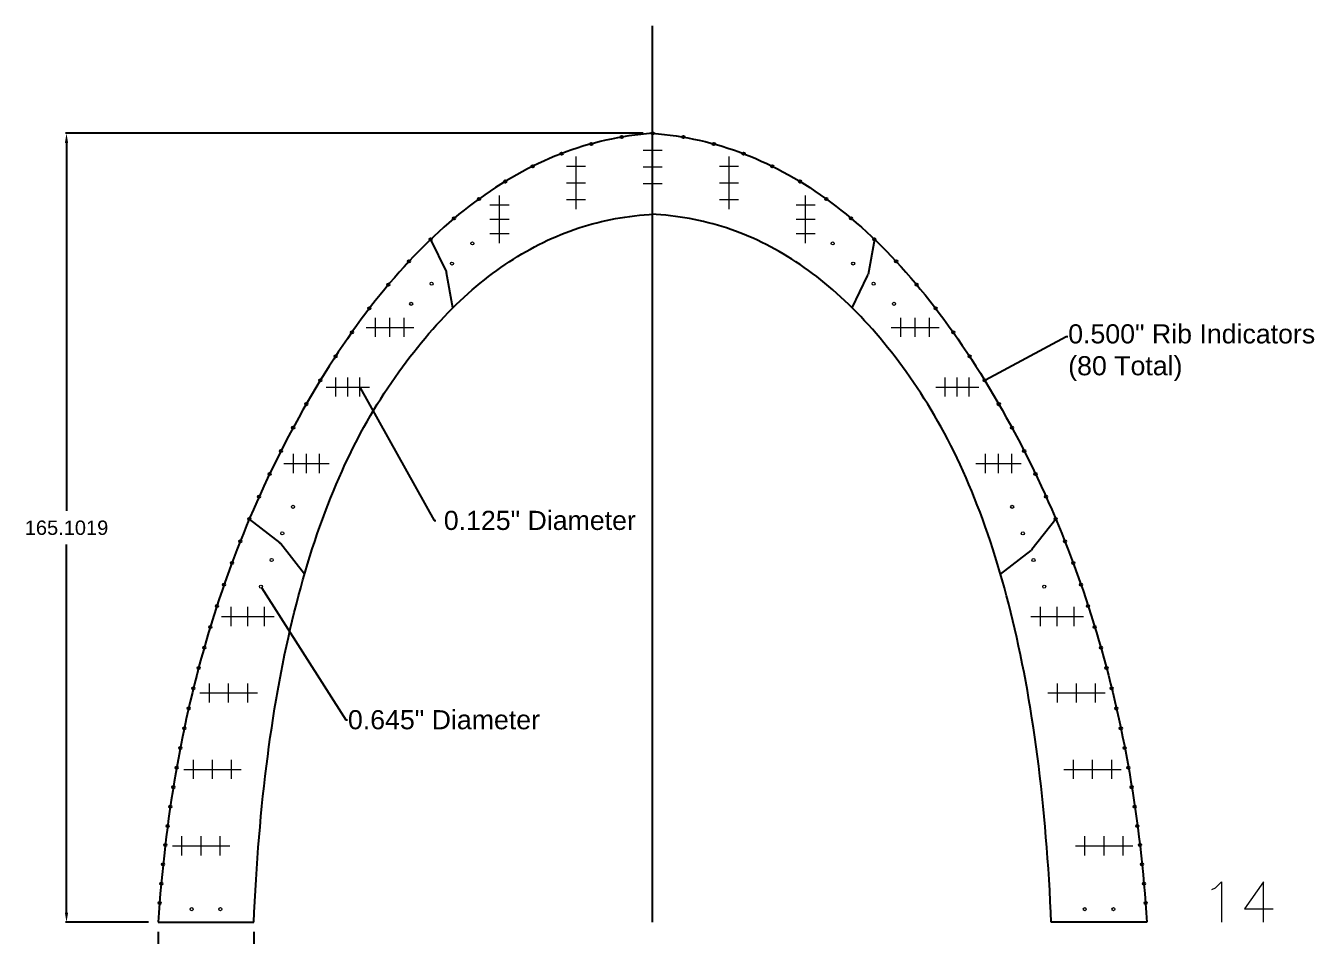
# Model space of a CAD drawing. Header units: inches. Extents: x -1683 to 11264, y -1696 to 865.
# Drawn here: x 1481.2 to 1750.8, y 191.9 to 382.4 of the extents above; entities that cross this region are included whole.
import ezdxf
from ezdxf import colors
from ezdxf.entities.mleader import LeaderData, LeaderLine
from ezdxf.math import Vec2, Vec3

# ---------------------------------------------------------------- set-up
doc = ezdxf.new("R2010")
doc.units = ezdxf.units.IN
doc.header["$MEASUREMENT"] = 0
doc.header["$PDMODE"] = 2
doc.header["$PDSIZE"] = 2
doc.layers.add('Annotation', color=7, linetype='Continuous', lineweight=9)
doc.layers.add('Drilling', color=3, linetype='Continuous', lineweight=13)
doc.layers.add('OLD1', color=1, linetype='Continuous')
doc.styles.get("Standard").update_dxf_attribs({"font": 'Arial.ttf'})
doc.dimstyles.get("Standard").update_dxf_attribs({"dimtxt": 3, "dimasz": 2, "dimexe": 0.18, "dimexo": 2, "dimgap": 2, "dimtad": 0, "dimtih": 1, "dimtoh": 1, "dimdec": 4, "dimzin": 0, "dimdsep": 46, "dimtxsty": 'Standard', "dimcen": 0.09, "dimadec": 0, "dimazin": 0, "dimtfac": 1, "dimtdec": 4, "dimtofl": 0, "dimtmove": 0, "dimatfit": 3, "dimfxl": 1, "dimtolj": 1, "dimtzin": 0, "dimarcsym": 0})

# ---------------------------------------------------------------- blocks, each defined once
blk = doc.blocks.new('*U140')
at = {"layer": 'Drilling'}
blk.add_point((0, 0), dxfattribs=at)
blk = doc.blocks.new('*U141')
at = {"layer": 'Drilling', "color": 0, "linetype": 'ByBlock', "lineweight": -2, "transparency": 16777216}
for p in [(0, 0), (4, 0), (8, 0)]:
    blk.add_blockref('*U140', p, dxfattribs=at)
blk = doc.blocks.new('*U142')
at = {"layer": 'Drilling'}
blk.add_point((0, 0), dxfattribs=at)
blk = doc.blocks.new('*U143')
at = {"layer": 'Drilling', "color": 0, "linetype": 'ByBlock', "lineweight": -2, "transparency": 16777216}
for p in [(0, 0), (4, 0), (8, 0)]:
    blk.add_blockref('*U142', p, dxfattribs=at)
blk = doc.blocks.new('*U144')
at = {"layer": 'Drilling'}
blk.add_point((0, 0), dxfattribs=at)
blk = doc.blocks.new('*U145')
at = {"layer": 'Drilling', "color": 0, "linetype": 'ByBlock', "lineweight": -2, "transparency": 16777216}
for p in [(0, 0), (4, 0), (8, 0)]:
    blk.add_blockref('*U144', p, dxfattribs=at)
blk = doc.blocks.new('*U146')
at = {"layer": 'Drilling'}
blk.add_point((0, 0), dxfattribs=at)
blk = doc.blocks.new('*U147')
at = {"layer": 'Drilling', "color": 0, "linetype": 'ByBlock', "lineweight": -2, "transparency": 16777216}
for p in [(0, 0), (3.5, 0), (7, 0)]:
    blk.add_blockref('*U146', p, dxfattribs=at)
blk = doc.blocks.new('*U148')
at = {"layer": 'Drilling'}
blk.add_point((0, 0), dxfattribs=at)
blk = doc.blocks.new('*U149')
at = {"layer": 'Drilling', "color": 0, "linetype": 'ByBlock', "lineweight": -2, "transparency": 16777216}
for p in [(0, 0), (2.75, 0), (5.5, 0)]:
    blk.add_blockref('*U148', p, dxfattribs=at)
blk = doc.blocks.new('*U150')
at = {"layer": 'Drilling'}
blk.add_point((0, 0), dxfattribs=at)
blk = doc.blocks.new('*U151')
at = {"layer": 'Drilling', "color": 0, "linetype": 'ByBlock', "lineweight": -2, "transparency": 16777216}
for p in [(0, 0), (2.5, 0), (5, 0)]:
    blk.add_blockref('*U150', p, dxfattribs=at)
blk = doc.blocks.new('*U152')
at = {"layer": 'Drilling'}
blk.add_point((0, 0), dxfattribs=at)
blk = doc.blocks.new('*U153')
at = {"layer": 'Drilling', "color": 0, "linetype": 'ByBlock', "lineweight": -2, "transparency": 16777216}
for p in [(0, 0), (3, 0), (6, 0)]:
    blk.add_blockref('*U152', p, dxfattribs=at)
blk = doc.blocks.new('*U154')
at = {"layer": 'Drilling'}
blk.add_point((0, 0), dxfattribs=at)
blk = doc.blocks.new('*U155')
at = {"layer": 'Drilling', "color": 0, "linetype": 'ByBlock', "lineweight": -2, "transparency": 16777216}
for p in [(0, 0), (3.5, 0), (7, 0)]:
    blk.add_blockref('*U154', p, dxfattribs=at)
blk = doc.blocks.new('*U156')
at = {"layer": 'Drilling'}
blk.add_point((0, 0), dxfattribs=at)
blk = doc.blocks.new('*U157')
at = {"layer": 'Drilling', "color": 0, "linetype": 'ByBlock', "lineweight": -2, "transparency": 16777216}
for p in [(0, 0), (3, 0), (6, 0)]:
    blk.add_blockref('*U156', p, dxfattribs=at)
blk = doc.blocks.new('*U160')
at = {"layer": 'Drilling'}
blk.add_point((0, 0), dxfattribs=at)
blk = doc.blocks.new('*U161')
at = {"layer": 'Drilling', "color": 0, "linetype": 'ByBlock', "lineweight": -2, "transparency": 16777216}
for p in [(0, 0), (4, 0), (8, 0)]:
    blk.add_blockref('*U160', p, dxfattribs=at)
blk = doc.blocks.new('*U162')
at = {"layer": 'Drilling'}
blk.add_point((0, 0), dxfattribs=at)
blk = doc.blocks.new('*U163')
at = {"layer": 'Drilling', "color": 0, "linetype": 'ByBlock', "lineweight": -2, "transparency": 16777216}
for p in [(0, 0), (4, 0), (8, 0)]:
    blk.add_blockref('*U162', p, dxfattribs=at)
blk = doc.blocks.new('*U164')
at = {"layer": 'Drilling'}
blk.add_point((0, 0), dxfattribs=at)
blk = doc.blocks.new('*U165')
at = {"layer": 'Drilling', "color": 0, "linetype": 'ByBlock', "lineweight": -2, "transparency": 16777216}
for p in [(0, 0), (4, 0), (8, 0)]:
    blk.add_blockref('*U164', p, dxfattribs=at)
blk = doc.blocks.new('*U166')
at = {"layer": 'Drilling'}
blk.add_point((0, 0), dxfattribs=at)
blk = doc.blocks.new('*U167')
at = {"layer": 'Drilling', "color": 0, "linetype": 'ByBlock', "lineweight": -2, "transparency": 16777216}
for p in [(0, 0), (3.5, 0), (7, 0)]:
    blk.add_blockref('*U166', p, dxfattribs=at)
blk = doc.blocks.new('*U168')
at = {"layer": 'Drilling'}
blk.add_point((0, 0), dxfattribs=at)
blk = doc.blocks.new('*U169')
at = {"layer": 'Drilling', "color": 0, "linetype": 'ByBlock', "lineweight": -2, "transparency": 16777216}
for p in [(0, 0), (2.75, 0), (5.5, 0)]:
    blk.add_blockref('*U168', p, dxfattribs=at)
blk = doc.blocks.new('*U170')
at = {"layer": 'Drilling'}
blk.add_point((0, 0), dxfattribs=at)
blk = doc.blocks.new('*U171')
at = {"layer": 'Drilling', "color": 0, "linetype": 'ByBlock', "lineweight": -2, "transparency": 16777216}
for p in [(0, 0), (2.5, 0), (5, 0)]:
    blk.add_blockref('*U170', p, dxfattribs=at)
blk = doc.blocks.new('*U172')
at = {"layer": 'Drilling'}
blk.add_point((0, 0), dxfattribs=at)
blk = doc.blocks.new('*U173')
at = {"layer": 'Drilling', "color": 0, "linetype": 'ByBlock', "lineweight": -2, "transparency": 16777216}
for p in [(0, 0), (3, 0), (6, 0)]:
    blk.add_blockref('*U172', p, dxfattribs=at)
blk = doc.blocks.new('*U174')
at = {"layer": 'Drilling'}
blk.add_point((0, 0), dxfattribs=at)
blk = doc.blocks.new('*U175')
at = {"layer": 'Drilling', "color": 0, "linetype": 'ByBlock', "lineweight": -2, "transparency": 16777216}
for p in [(0, 0), (3.5, 0), (7, 0)]:
    blk.add_blockref('*U174', p, dxfattribs=at)
blk = doc.blocks.new('*U176')
at = {"layer": 'Drilling'}
blk.add_point((0, 0), dxfattribs=at)
blk = doc.blocks.new('*U177')
at = {"layer": 'Drilling', "color": 0, "linetype": 'ByBlock', "lineweight": -2, "transparency": 16777216}
for p in [(0, 0), (3, 0), (6, 0)]:
    blk.add_blockref('*U176', p, dxfattribs=at)
blk = doc.blocks.new('*U178')
at = {"layer": 'Drilling'}
blk.add_point((0, 0), dxfattribs=at)
blk = doc.blocks.new('*U179')
at = {"layer": 'Drilling', "color": 0, "linetype": 'ByBlock', "lineweight": -2, "transparency": 16777216}
for p in [(0, 0), (3.5, 0), (7, 0)]:
    blk.add_blockref('*U178', p, dxfattribs=at)
blk = doc.blocks.new('*D302')
at = {"layer": 'Annotation', "color": 0, "lineweight": -2, "transparency": 16777216}
for p, q in [((1508.93, 192.84), (1508.93, 185.72)), ((1528.93, 192.84), (1528.93, 185.72)), ((1506.93, 185.9), (1504.93, 185.9)), ((1530.93, 185.9), (1532.93, 185.9))]:
    blk.add_line(p, q, dxfattribs=at)
at = {"layer": 'Annotation', "color": 0, "transparency": 16777216}
for points in [[(1506.93, 186.23), (1506.93, 185.57), (1508.93, 185.9)], [(1530.93, 186.23), (1530.93, 185.57), (1528.93, 185.9)]]:
    blk.add_solid(points, dxfattribs=at)
at = {"layer": 'Defpoints', "color": 0, "transparency": 16777216}
for p in [(1508.93, 194.84), (1528.93, 194.84), (1528.93, 185.9)]:
    blk.add_point(p, dxfattribs=at)
at = {"layer": 'Annotation', "color": 0, "transparency": 16777216, "insert": (1518.93, 185.9), "char_height": 3, "attachment_point": 5}
blk.add_mtext('\\A1;20.0094', dxfattribs=at)
blk = doc.blocks.new('*D303')
at = {"layer": 'Annotation', "color": 0, "lineweight": -2, "transparency": 16777216}
for p, q in [((1610.36, 359.94), (1489.56, 359.94)), ((1489.74, 357.94), (1489.74, 280.91)), ((1489.74, 196.84), (1489.74, 273.87)), ((1506.93, 194.84), (1489.56, 194.84))]:
    blk.add_line(p, q, dxfattribs=at)
at = {"layer": 'Annotation', "color": 0, "transparency": 16777216}
for points in [[(1489.4, 357.94), (1490.07, 357.94), (1489.74, 359.94)], [(1489.4, 196.84), (1490.07, 196.84), (1489.74, 194.84)]]:
    blk.add_solid(points, dxfattribs=at)
at = {"layer": 'Defpoints', "color": 0, "transparency": 16777216}
for p in [(1489.74, 359.94), (1612.36, 359.94), (1508.93, 194.84)]:
    blk.add_point(p, dxfattribs=at)
at = {"layer": 'Annotation', "color": 0, "transparency": 16777216, "insert": (1489.74, 277.39), "char_height": 3, "attachment_point": 5}
blk.add_mtext('\\A1;165.1019', dxfattribs=at)

msp = doc.modelspace()

# ---------------------------------------------------------------- linework, layer by layer
for p, q in [((1612.3577, 194.83777), (1612.3577, 382.44297)), ((1565.92755, 337.7351), (1569.15584, 331.00684)), ((1658.78786, 337.7351), (1657.44483, 330.39428)), ((1570.58095, 323.41339), (1569.23792, 330.75421)), ((1654.13446, 323.41339), (1657.36275, 330.14165)), ((1527.98881, 279.20666), (1534.37971, 274.21933)), ((1696.7266, 279.20666), (1691.73927, 272.81576)), ((1539.54018, 267.65529), (1534.55285, 274.04619)), ((1685.17523, 267.65529), (1691.56613, 272.64262)), ((1508.92527, 194.83777), (1528.93467, 194.83777)), ((1715.79014, 194.83777), (1695.78074, 194.83777))]:
    msp.add_line(p, q)
for points in [[(1612.3577, 359.93966), (1611.11752, 359.83572), (1609.88223, 359.70942), (1608.65182, 359.56076), (1607.4263, 359.38973), (1606.20566, 359.19635), (1604.98991, 358.98061), (1603.77905, 358.7425), (1602.57307, 358.48204), (1601.37197, 358.19922), (1600.17577, 357.89403), (1598.98445, 357.56649), (1597.79801, 357.21658), (1596.61646, 356.84431), (1595.4398, 356.44969), (1594.26802, 356.0327), (1593.10113, 355.59335), (1591.93912, 355.13165), (1590.782, 354.64758), (1589.62977, 354.14115), (1588.48242, 353.61236), (1587.33996, 353.06121), (1586.20238, 352.4877), (1585.06969, 351.89183), (1583.94189, 351.2736), (1582.81897, 350.63301), (1581.70094, 349.97006), (1580.58779, 349.28475), (1579.47953, 348.57708), (1578.37616, 347.84705), (1577.27767, 347.09465), (1576.18407, 346.3199), (1575.09535, 345.52279), (1574.01152, 344.70332), (1572.93257, 343.86148), (1571.85851, 342.99729), (1570.78934, 342.11073), (1569.72505, 341.20182), (1568.66565, 340.27054), (1567.61114, 339.31691), (1566.56151, 338.34091), (1565.51677, 337.34255), (1564.47691, 336.32184), (1563.44194, 335.27876), (1562.41185, 334.21332), (1561.38665, 333.12552), (1560.36634, 332.01536), (1559.35091, 330.88285), (1558.34037, 329.72797), (1557.33471, 328.55073), (1556.33394, 327.35113), (1555.33806, 326.12917), (1554.34706, 324.88485), (1553.36095, 323.61817), (1552.37972, 322.32912), (1551.40338, 321.01772), (1550.43192, 319.68396), (1549.46536, 318.32784), (1548.50367, 316.94935), (1547.54688, 315.54851), (1546.59497, 314.12531), (1545.64794, 312.67974), (1544.7058, 311.21182), (1543.76855, 309.72153), (1542.83618, 308.20889), (1541.91251, 306.6812), (1541.00134, 305.14577), (1540.10267, 303.6026), (1539.2165, 302.05169), (1538.34284, 300.49305), (1537.48168, 298.92667), (1536.63302, 297.35255), (1535.79686, 295.7707), (1534.9732, 294.18111), (1534.16205, 292.58377), (1533.3634, 290.97871), (1532.57725, 289.3659), (1531.8036, 287.74536), (1531.04245, 286.11708), (1530.29381, 284.48106), (1529.55767, 282.83731), (1528.83403, 281.18581), (1528.12289, 279.52658), (1527.42426, 277.85962), (1526.73812, 276.18491), (1526.06449, 274.50247), (1525.40336, 272.81229), (1524.75473, 271.11437), (1524.11861, 269.40872), (1523.49499, 267.69532), (1522.88386, 265.97419), (1522.28525, 264.24533), (1521.69913, 262.50872), (1521.12551, 260.76438), (1520.5644, 259.0123), (1520.01579, 257.25248), (1519.47968, 255.48493), (1518.95607, 253.70963), (1518.44497, 251.9266), (1517.94636, 250.13584), (1517.46026, 248.33733), (1516.98666, 246.53109), (1516.52557, 244.71711), (1516.07697, 242.89539), (1515.64088, 241.06594), (1515.21729, 239.22874), (1514.8062, 237.38381), (1514.40761, 235.53115), (1514.02153, 233.67074), (1513.64795, 231.8026), (1513.28687, 229.92672), (1512.93829, 228.0431), (1512.60221, 226.15175), (1512.27864, 224.25265), (1511.96756, 222.34582), (1511.66899, 220.43126), (1511.38293, 218.50895), (1511.10936, 216.57891), (1510.8483, 214.64113), (1510.59973, 212.69561), (1510.36367, 210.74236), (1510.14012, 208.78136), (1509.92906, 206.81263), (1509.73051, 204.83617), (1509.54445, 202.85196), (1509.3709, 200.86002), (1509.20986, 198.86034), (1509.06131, 196.85292), (1508.92527, 194.83777)], [(1612.3577, 359.93966), (1613.59788, 359.83572), (1614.83318, 359.70942), (1616.06359, 359.56076), (1617.28911, 359.38973), (1618.50975, 359.19635), (1619.7255, 358.98061), (1620.93636, 358.7425), (1622.14234, 358.48204), (1623.34344, 358.19922), (1624.53964, 357.89403), (1625.73096, 357.56649), (1626.9174, 357.21658), (1628.09895, 356.84431), (1629.27561, 356.44969), (1630.44739, 356.0327), (1631.61428, 355.59335), (1632.77629, 355.13165), (1633.93341, 354.64758), (1635.08564, 354.14115), (1636.23299, 353.61236), (1637.37545, 353.06121), (1638.51303, 352.4877), (1639.64572, 351.89183), (1640.77352, 351.2736), (1641.89644, 350.63301), (1643.01447, 349.97006), (1644.12762, 349.28475), (1645.23588, 348.57708), (1646.33925, 347.84705), (1647.43774, 347.09465), (1648.53134, 346.3199), (1649.62006, 345.52279), (1650.70389, 344.70332), (1651.78284, 343.86148), (1652.85689, 342.99729), (1653.92607, 342.11073), (1654.99035, 341.20182), (1656.04976, 340.27054), (1657.10427, 339.31691), (1658.1539, 338.34091), (1659.19864, 337.34255), (1660.2385, 336.32184), (1661.27347, 335.27876), (1662.30356, 334.21332), (1663.32876, 333.12552), (1664.34907, 332.01536), (1665.3645, 330.88285), (1666.37504, 329.72797), (1667.3807, 328.55073), (1668.38147, 327.35113), (1669.37735, 326.12917), (1670.36835, 324.88485), (1671.35446, 323.61817), (1672.33569, 322.32912), (1673.31203, 321.01772), (1674.28348, 319.68396), (1675.25005, 318.32784), (1676.21174, 316.94935), (1677.16853, 315.54851), (1678.12044, 314.12531), (1679.06747, 312.67974), (1680.00961, 311.21182), (1680.94686, 309.72153), (1681.87923, 308.20889), (1682.8029, 306.6812), (1683.71407, 305.14577), (1684.61274, 303.6026), (1685.4989, 302.05169), (1686.37257, 300.49305), (1687.23373, 298.92667), (1688.08239, 297.35255), (1688.91855, 295.7707), (1689.7422, 294.18111), (1690.55336, 292.58377), (1691.35201, 290.97871), (1692.13816, 289.3659), (1692.91181, 287.74536), (1693.67295, 286.11708), (1694.4216, 284.48106), (1695.15774, 282.83731), (1695.88138, 281.18581), (1696.59252, 279.52658), (1697.29115, 277.85962), (1697.97729, 276.18491), (1698.65092, 274.50247), (1699.31205, 272.81229), (1699.96067, 271.11437), (1700.5968, 269.40872), (1701.22042, 267.69532), (1701.83154, 265.97419), (1702.43016, 264.24533), (1703.01628, 262.50872), (1703.5899, 260.76438), (1704.15101, 259.0123), (1704.69962, 257.25248), (1705.23573, 255.48493), (1705.75934, 253.70963), (1706.27044, 251.9266), (1706.76904, 250.13584), (1707.25515, 248.33733), (1707.72874, 246.53109), (1708.18984, 244.71711), (1708.63844, 242.89539), (1709.07453, 241.06594), (1709.49812, 239.22874), (1709.90921, 237.38381), (1710.30779, 235.53115), (1710.69388, 233.67074), (1711.06746, 231.8026), (1711.42854, 229.92672), (1711.77712, 228.0431), (1712.1132, 226.15175), (1712.43677, 224.25265), (1712.74784, 222.34582), (1713.04641, 220.43126), (1713.33248, 218.50895), (1713.60605, 216.57891), (1713.86711, 214.64113), (1714.11568, 212.69561), (1714.35174, 210.74236), (1714.57529, 208.78136), (1714.78635, 206.81263), (1714.9849, 204.83617), (1715.17096, 202.85196), (1715.34451, 200.86002), (1715.50555, 198.86034), (1715.6541, 196.85292), (1715.79014, 194.83777)], [(1528.93467, 194.83777), (1529.02623, 196.91205), (1529.1394, 199.21789), (1529.26313, 201.50511), (1529.39741, 203.7737), (1529.54224, 206.02366), (1529.6976, 208.25496), (1529.86348, 210.46762), (1530.03989, 212.66161), (1530.2268, 214.83693), (1530.42422, 216.99358), (1530.63212, 219.13153), (1530.85051, 221.2508), (1531.07936, 223.35136), (1531.31868, 225.4332), (1531.56844, 227.49633), (1531.82864, 229.54073), (1532.09927, 231.5664), (1532.38031, 233.57332), (1532.67174, 235.56149), (1532.97357, 237.53089), (1533.28576, 239.48153), (1533.60831, 241.41339), (1533.94121, 243.32647), (1534.28443, 245.22075), (1534.63796, 247.09623), (1535.00179, 248.9529), (1535.3759, 250.79075), (1535.76026, 252.60979), (1536.15487, 254.40999), (1536.5597, 256.19136), (1536.97473, 257.95388), (1537.39994, 259.69756), (1537.83532, 261.42238), (1538.28083, 263.12835), (1538.73647, 264.81545), (1539.2022, 266.48368), (1539.678, 268.13305), (1540.16386, 269.76354), (1540.65973, 271.37515), (1541.16561, 272.96789), (1541.68146, 274.54176), (1542.20726, 276.09674), (1542.74298, 277.63286), (1543.28859, 279.1501), (1543.84406, 280.64847), (1544.40937, 282.12798), (1544.98449, 283.58863), (1545.56939, 285.03042), (1546.16404, 286.45338), (1546.7684, 287.8575), (1547.38246, 289.2428), (1548.00617, 290.60929), (1548.63951, 291.95699), (1549.28245, 293.28591), (1549.93495, 294.59607), (1550.59699, 295.88749), (1551.26854, 297.16019), (1551.94956, 298.4142), (1552.64004, 299.64954), (1553.33993, 300.86624), (1554.04921, 302.06433), (1554.76786, 303.24385), (1555.49585, 304.40482), (1556.23582, 305.55142), (1556.98797, 306.68782), (1557.74707, 307.80995), (1558.51038, 308.91371), (1559.27787, 309.99913), (1560.04952, 311.06622), (1560.82528, 312.11499), (1561.60515, 313.14547), (1562.38907, 314.15767), (1563.17703, 315.15162), (1563.96899, 316.12733), (1564.76493, 317.08484), (1565.56481, 318.02417), (1566.36862, 318.94536), (1567.17632, 319.84843), (1567.98789, 320.73342), (1568.8033, 321.60036), (1569.62253, 322.44929), (1570.44556, 323.28026), (1571.27237, 324.0933), (1572.10293, 324.88846), (1572.93725, 325.66579), (1573.77529, 326.42534), (1574.61705, 327.16715), (1575.46252, 327.89129), (1576.31169, 328.5978), (1577.16456, 329.28674), (1578.02113, 329.95818), (1578.8814, 330.61217), (1579.74539, 331.24877), (1580.61309, 331.86805), (1581.48453, 332.47007), (1582.35971, 333.05489), (1583.23868, 333.62259), (1584.12144, 334.17322), (1585.00804, 334.70685), (1585.8985, 335.22355), (1586.79286, 335.72338), (1587.69118, 336.2064), (1588.59349, 336.67268), (1589.49985, 337.12227), (1590.41031, 337.55525), (1591.32494, 337.97166), (1592.2438, 338.37155), (1593.16695, 338.75499), (1594.09447, 339.12202), (1595.02643, 339.47268), (1595.9629, 339.80702), (1596.90397, 340.12507), (1597.84972, 340.42688), (1598.80023, 340.71246), (1599.75558, 340.98185), (1600.71587, 341.23507), (1601.68117, 341.47214), (1602.65158, 341.69306), (1603.62718, 341.89785), (1604.60807, 342.08651), (1605.59432, 342.25904), (1606.58602, 342.41543), (1607.58326, 342.55568), (1608.58612, 342.67976), (1609.59467, 342.78767), (1610.609, 342.87938), (1611.62917, 342.95487), (1612.3577, 342.99692)], [(1695.78074, 194.83777), (1695.68918, 196.91205), (1695.576, 199.21789), (1695.45227, 201.50511), (1695.31799, 203.7737), (1695.17317, 206.02366), (1695.01781, 208.25496), (1694.85193, 210.46762), (1694.67552, 212.66161), (1694.48861, 214.83693), (1694.29119, 216.99358), (1694.08329, 219.13153), (1693.8649, 221.2508), (1693.63605, 223.35136), (1693.39673, 225.4332), (1693.14697, 227.49633), (1692.88677, 229.54073), (1692.61614, 231.5664), (1692.3351, 233.57332), (1692.04366, 235.56149), (1691.74184, 237.53089), (1691.42965, 239.48153), (1691.10709, 241.41339), (1690.7742, 243.32647), (1690.43098, 245.22075), (1690.07744, 247.09623), (1689.71362, 248.9529), (1689.33951, 250.79075), (1688.95515, 252.60979), (1688.56054, 254.40999), (1688.15571, 256.19136), (1687.74068, 257.95388), (1687.31547, 259.69756), (1686.88009, 261.42238), (1686.43458, 263.12835), (1685.97894, 264.81545), (1685.51321, 266.48368), (1685.0374, 268.13305), (1684.55155, 269.76354), (1684.05567, 271.37515), (1683.5498, 272.96789), (1683.03395, 274.54176), (1682.50815, 276.09674), (1681.97243, 277.63286), (1681.42682, 279.1501), (1680.87135, 280.64847), (1680.30604, 282.12798), (1679.73092, 283.58863), (1679.14602, 285.03042), (1678.55137, 286.45338), (1677.94701, 287.8575), (1677.33295, 289.2428), (1676.70924, 290.60929), (1676.0759, 291.95699), (1675.43296, 293.28591), (1674.78046, 294.59607), (1674.11842, 295.88749), (1673.44687, 297.16019), (1672.76584, 298.4142), (1672.07537, 299.64954), (1671.37548, 300.86624), (1670.6662, 302.06433), (1669.94755, 303.24385), (1669.21956, 304.40482), (1668.47959, 305.55142), (1667.72744, 306.68782), (1666.96834, 307.80995), (1666.20503, 308.91371), (1665.43754, 309.99913), (1664.66589, 311.06622), (1663.89012, 312.11499), (1663.11026, 313.14547), (1662.32634, 314.15767), (1661.53838, 315.15162), (1660.74642, 316.12733), (1659.95048, 317.08484), (1659.15059, 318.02417), (1658.34679, 318.94536), (1657.53909, 319.84843), (1656.72752, 320.73342), (1655.91211, 321.60036), (1655.09288, 322.44929), (1654.26985, 323.28026), (1653.44304, 324.0933), (1652.61248, 324.88846), (1651.77816, 325.66579), (1650.94012, 326.42534), (1650.09836, 327.16715), (1649.25289, 327.89129), (1648.40372, 328.5978), (1647.55085, 329.28674), (1646.69428, 329.95818), (1645.83401, 330.61217), (1644.97002, 331.24877), (1644.10232, 331.86805), (1643.23088, 332.47007), (1642.35569, 333.05489), (1641.47673, 333.62259), (1640.59397, 334.17322), (1639.70737, 334.70685), (1638.81691, 335.22355), (1637.92255, 335.72338), (1637.02423, 336.2064), (1636.12192, 336.67268), (1635.21556, 337.12227), (1634.30509, 337.55525), (1633.39047, 337.97166), (1632.47161, 338.37155), (1631.54846, 338.75499), (1630.62094, 339.12202), (1629.68898, 339.47268), (1628.75251, 339.80702), (1627.81144, 340.12507), (1626.86569, 340.42688), (1625.91518, 340.71246), (1624.95983, 340.98185), (1623.99954, 341.23507), (1623.03424, 341.47214), (1622.06383, 341.69306), (1621.08822, 341.89785), (1620.10734, 342.08651), (1619.12109, 342.25904), (1618.12939, 342.41543), (1617.13215, 342.55568), (1616.12929, 342.67976), (1615.12074, 342.78767), (1614.10641, 342.87938), (1613.08624, 342.95487), (1612.3577, 342.99692)]]:
    msp.add_lwpolyline(points)
for points in [[(1569.15584, 331.00684), (1569.19414, 330.92701), (1569.22199, 330.84131), (1569.23792, 330.75421)], [(1657.36275, 330.14165), (1657.40105, 330.22148), (1657.4289, 330.30718), (1657.44483, 330.39428)], [(1534.55285, 274.04619), (1534.50264, 274.11054), (1534.44406, 274.16912), (1534.37971, 274.21933)], [(1691.73927, 272.81576), (1691.68906, 272.75141), (1691.63048, 272.69283), (1691.56613, 272.64262)]]:
    msp.add_open_spline(points, degree=3)
at = {"layer": 'Annotation'}
for points in [[(1729.36099, 201.66973), (1730.16477, 202.07162), (1731.37043, 203.27728), (1731.37043, 194.83764)], [(1740.21197, 194.83764), (1740.21197, 203.27728), (1736.19309, 197.65085), (1742.22141, 197.65085)]]:
    msp.add_lwpolyline(points, dxfattribs=at)
at = {"layer": 'Drilling'}
for centre in [(1574.6608, 336.89533), (1650.05461, 336.89533), (1570.38977, 332.68127), (1654.32564, 332.68127), (1566.11873, 328.46722), (1658.59668, 328.46722), (1561.8477, 324.25316), (1662.86771, 324.25316), (1537.11715, 281.7832), (1687.59825, 281.7832), (1534.88205, 276.21505), (1689.83336, 276.21505), (1532.64694, 270.6469), (1692.06847, 270.6469), (1530.41184, 265.07875), (1694.30357, 265.07875), (1515.92997, 197.58777), (1521.92997, 197.58777), (1702.78544, 197.58777), (1708.78544, 197.58777)]:
    msp.add_circle(centre, 0.3225, dxfattribs=at)
at = {"layer": 'OLD1'}
for centre in [(1605.90215, 359.14249), (1612.3577, 359.93966), (1618.81325, 359.14249), (1593.32122, 355.67622), (1599.53868, 357.71887), (1625.17673, 357.71887), (1631.39419, 355.67622), (1587.30071, 353.04142), (1637.4147, 353.04142), (1581.5219, 349.85983), (1643.19351, 349.85983), (1576.01906, 346.19909), (1648.69634, 346.19909), (1570.81616, 342.13297), (1653.89925, 342.13297), (1565.92755, 337.7351), (1658.78786, 337.7351), (1561.38665, 333.12552), (1663.32876, 333.12552), (1557.09233, 328.26019), (1667.62308, 328.26019), (1553.12937, 323.31395), (1671.58604, 323.31395), (1549.4486, 318.30383), (1675.2668, 318.30383), (1546.03346, 313.26822), (1678.68194, 313.26822), (1542.86006, 308.24762), (1681.85535, 308.24762), (1539.90939, 303.26433), (1684.80602, 303.26433), (1537.16263, 298.3349), (1687.55277, 298.3349), (1534.60826, 293.46246), (1690.10715, 293.46246), (1532.23512, 288.64926), (1692.48029, 288.64926), (1530.03223, 283.89696), (1694.68318, 283.89696), (1527.98881, 279.20666), (1696.7266, 279.20666), (1526.09486, 274.57832), (1698.62055, 274.57832), (1524.34273, 270.00965), (1700.37268, 270.00965), (1522.72041, 265.50211), (1701.995, 265.50211), (1521.22039, 261.0529), (1703.49502, 261.0529), (1519.83577, 256.65895), (1704.87964, 256.65895), (1518.55736, 252.31869), (1706.15805, 252.31869), (1517.37923, 248.02827), (1707.33618, 248.02827), (1516.29574, 243.78378), (1708.41967, 243.78378), (1515.29886, 239.58251), (1709.41655, 239.58251), (1514.38447, 235.41961), (1710.33094, 235.41961), (1513.5493, 231.29011), (1711.16611, 231.29011), (1512.78676, 227.19033), (1711.92865, 227.19033), (1512.0931, 223.11531), (1712.62231, 223.11531), (1511.46493, 219.05998), (1713.25048, 219.05998), (1510.89922, 215.01911), (1713.81619, 215.01911), (1510.39328, 210.98734), (1714.32213, 210.98734), (1509.94477, 206.95914), (1714.77064, 206.95914), (1509.55166, 202.92878), (1715.16375, 202.92878), (1509.20986, 198.86034), (1715.50555, 198.86034)]:
    msp.add_circle(centre, 0.25, dxfattribs=at)

# ---------------------------------------------------------------- block references
at = {"layer": 'Drilling', "xscale": -1, "rotation": 90}
for name, p in [('*U179', (1612.3577, 356.42739)), ('*U175', (1628.3577, 353.06133)), ('*U177', (1644.38458, 344.94359))]:
    msp.add_blockref(name, p, dxfattribs=at)
at = {"layer": 'Drilling', "rotation": 270}
for name, p in [('*U155', (1596.3577, 353.06133)), ('*U157', (1580.33083, 344.94359))]:
    msp.add_blockref(name, p, dxfattribs=at)
at = {"layer": 'Drilling'}
for name, p in [('*U153', (1554.41257, 319.33777)), ('*U151', (1546.10251, 306.83777)), ('*U149', (1537.20261, 290.83777)), ('*U147', (1524.17819, 258.82083)), ('*U145', (1519.66734, 242.83777)), ('*U143', (1516.27894, 226.83777)), ('*U141', (1513.90067, 210.83777))]:
    msp.add_blockref(name, p, dxfattribs=at)
at = {"layer": 'Drilling', "xscale": -1}
for name, p in [('*U173', (1670.30284, 319.33777)), ('*U171', (1678.6129, 306.83777)), ('*U169', (1687.5128, 290.83777)), ('*U167', (1700.53722, 258.82083)), ('*U165', (1705.04807, 242.83777)), ('*U163', (1708.43647, 226.83777)), ('*U161', (1710.81474, 210.83777))]:
    msp.add_blockref(name, p, dxfattribs=at)

# ---------------------------------------------------------------- dimensions: what is measured, and where the dimension line sits
at = {"layer": 'Annotation'}
dim = msp.add_linear_dim(base=(1489.73574, 359.93966), p1=(1508.92527, 194.83777), p2=(1612.3577, 359.93966), angle=90, dimstyle='Standard', dxfattribs=at)
dim.commit()
dim.dimension.update_dxf_attribs({"geometry": '*D303', "text_midpoint": (1489.73574, 277.38871)})
dim = msp.add_linear_dim(base=(1528.93467, 185.90119), p1=(1508.92527, 194.83777), p2=(1528.93467, 194.83777), dimstyle='Standard', dxfattribs=at)
dim.commit()
dim.dimension.update_dxf_attribs({"geometry": '*D302', "text_midpoint": (1518.92997, 185.90119)})

# ---------------------------------------------------------------- leaders
ml = msp.add_multileader_mtext('Standard', dxfattribs=at)
ml.set_content('\\A1;0.500" Rib Indicators \\P(80 Total)', color=256)
ml.set_leader_properties()
ml.build(insert=Vec2(0, 0))
ml.multileader.update_dxf_attribs({"text_right_attachment_type": 6, "dogleg_length": 0.36, "arrow_head_size": 0.18})
ctx = ml.context
ctx.base_point, ctx.arrow_head_size, ctx.landing_gap_size, ctx.plane_origin = Vec3(1699.23171, 317.42637), 0.18, 0.09, Vec3(1824.42049, 296.72381)
ctx.right_attachment = 6
notes = []
notes.append((ctx, [(1, (1, 1, 0), (1698.87171, 317.42637), (1, 0), 0.36, [(0, [(1681.85535, 308.24762)], 0, [])])]))
ctx.mtext.insert, ctx.mtext.flow_direction = Vec3(1699.32171, 319.97207), 5
ml = msp.add_multileader_mtext('Standard', dxfattribs=at)
ml.set_content('\\A1; 0.125" Diameter', color=256)
ml.set_leader_properties()
ml.build(insert=Vec2(0, 0))
ml.multileader.update_dxf_attribs({"text_right_attachment_type": 6, "dogleg_length": 0.36, "arrow_head_size": 0.18})
ctx = ml.context
ctx.base_point, ctx.arrow_head_size, ctx.landing_gap_size, ctx.plane_origin = Vec3(1567.0415, 278.91513), 0.18, 0.09, Vec3(1692.23029, 258.21258)
ctx.right_attachment = 6
notes.append((ctx, [(1, (1, 1, 0), (1566.6815, 278.91513), (1, 0), 0.36, [(0, [(1551.10251, 306.83777)], 0, [])])]))
ctx.mtext.insert, ctx.mtext.flow_direction = Vec3(1567.1315, 280.94242), 5
ml = msp.add_multileader_mtext('Standard', dxfattribs=at)
ml.set_content('\\A1;0.645" Diameter', color=256)
ml.set_leader_properties()
ml.build(insert=Vec2(0, 0))
ml.multileader.update_dxf_attribs({"text_right_attachment_type": 6, "dogleg_length": 0.36, "arrow_head_size": 0.18})
ctx = ml.context
ctx.base_point, ctx.arrow_head_size, ctx.landing_gap_size, ctx.plane_origin = Vec3(1548.53198, 237.20503), 0.18, 0.09, Vec3(1673.72076, 216.50247)
ctx.right_attachment = 6
notes.append((ctx, [(1, (1, 1, 0), (1548.17198, 237.20503), (1, 0), 0.36, [(0, [(1530.41184, 265.07875)], 0, [])])]))
ctx.mtext.insert, ctx.mtext.flow_direction = Vec3(1548.62198, 239.23232), 5
for ctx, leaders in notes:
    for number, flags, end, landing, length, lines in leaders:
        leader = LeaderData()
        leader.index, (leader.has_last_leader_line, leader.has_dogleg_vector, leader.attachment_direction) = number, flags
        leader.last_leader_point, leader.dogleg_vector, leader.dogleg_length = Vec3(end), Vec3(landing), length
        for number, points, colour, breaks in lines:
            line = LeaderLine()
            line.index, line.vertices, line.color, line.breaks = number, Vec3.list(points), colors.encode_raw_color(colour), breaks
            leader.lines.append(line)
        ctx.leaders.append(leader)

doc.saveas('drawing.dxf')
